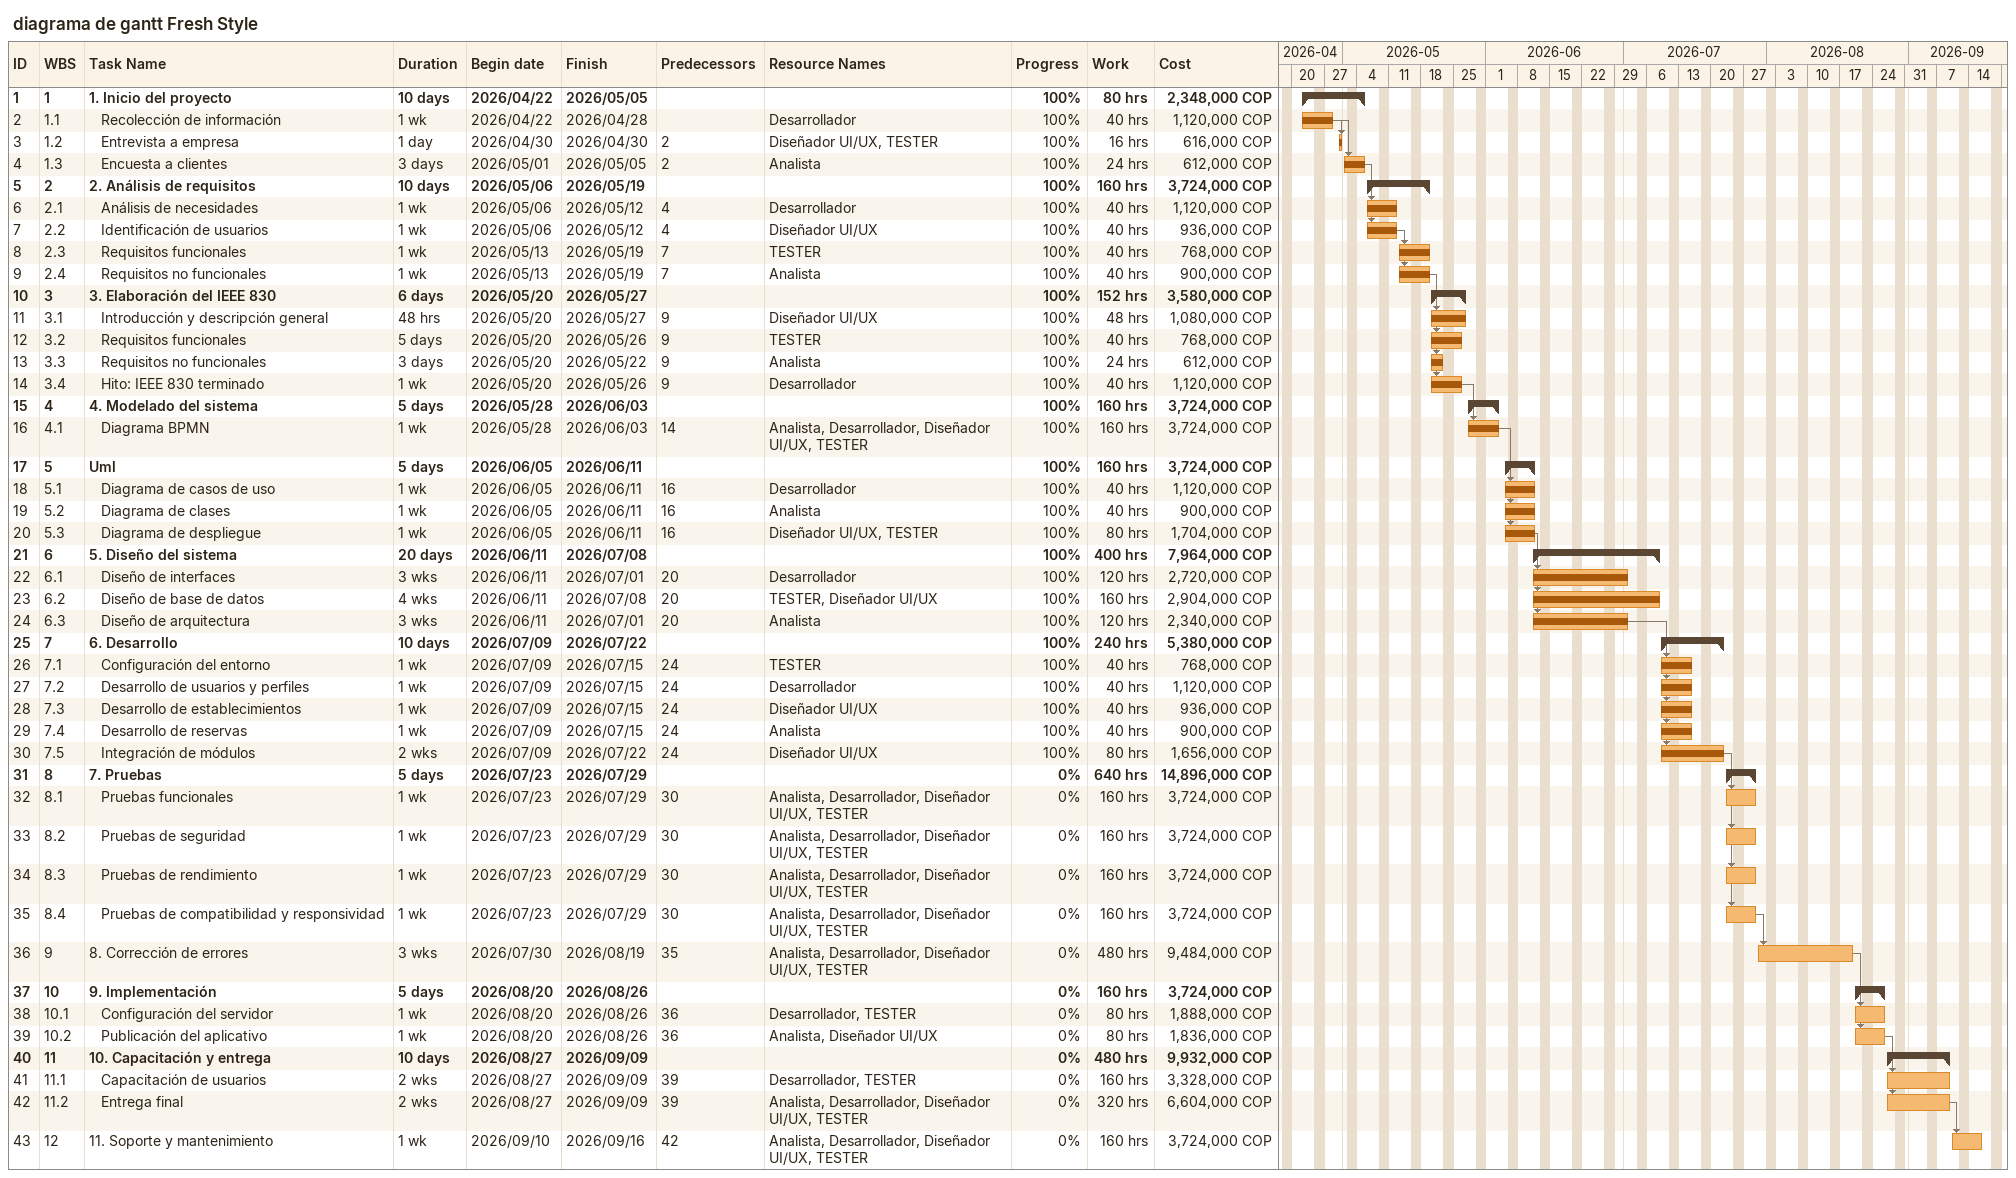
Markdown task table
diagrama de gantt Fresh Style

| ID | WBS | Task | Duration | Start | Finish | Predecessors | Resources | % complete | Work (h) | Cost (COP) |
|---|---|---|---|---|---|---|---|---|---|---|
| 1 | 1 | **1. Inicio del proyecto** | 10d | 2026-04-22 | 2026-05-05 |  |  | 100 | 80 | 2348000 |
| 2 | 1.1 | Recolección de información | 1w | 2026-04-22 | 2026-04-28 |  | Desarrollador | 100 | 40 | 1120000 |
| 3 | 1.2 | Entrevista a empresa | 1d | 2026-04-30 | 2026-04-30 | 2 | Diseñador UI/UX, TESTER | 100 | 16 | 616000 |
| 4 | 1.3 | Encuesta a clientes | 3d | 2026-05-01 | 2026-05-05 | 2 | Analista | 100 | 24 | 612000 |
| 5 | 2 | **2. Análisis de requisitos** | 10d | 2026-05-06 | 2026-05-19 |  |  | 100 | 160 | 3724000 |
| 6 | 2.1 | Análisis de necesidades | 1w | 2026-05-06 | 2026-05-12 | 4 | Desarrollador | 100 | 40 | 1120000 |
| 7 | 2.2 | Identificación de usuarios | 1w | 2026-05-06 | 2026-05-12 | 4 | Diseñador UI/UX | 100 | 40 | 936000 |
| 8 | 2.3 | Requisitos funcionales | 1w | 2026-05-13 | 2026-05-19 | 7 | TESTER | 100 | 40 | 768000 |
| 9 | 2.4 | Requisitos no funcionales | 1w | 2026-05-13 | 2026-05-19 | 7 | Analista | 100 | 40 | 900000 |
| 10 | 3 | **3. Elaboración del IEEE 830** | 6d | 2026-05-20 | 2026-05-27 |  |  | 100 | 152 | 3580000 |
| 11 | 3.1 | Introducción y descripción general | 48h | 2026-05-20 | 2026-05-27 | 9 | Diseñador UI/UX | 100 | 48 | 1080000 |
| 12 | 3.2 | Requisitos funcionales | 5d | 2026-05-20 | 2026-05-26 | 9 | TESTER | 100 | 40 | 768000 |
| 13 | 3.3 | Requisitos no funcionales | 3d | 2026-05-20 | 2026-05-22 | 9 | Analista | 100 | 24 | 612000 |
| 14 | 3.4 | Hito: IEEE 830 terminado | 1w | 2026-05-20 | 2026-05-26 | 9 | Desarrollador | 100 | 40 | 1120000 |
| 15 | 4 | **4. Modelado del sistema** | 5d | 2026-05-28 | 2026-06-03 |  |  | 100 | 160 | 3724000 |
| 16 | 4.1 | Diagrama BPMN | 1w | 2026-05-28 | 2026-06-03 | 14 | Analista, Desarrollador, Diseñador UI/UX, TESTER | 100 | 160 | 3724000 |
| 17 | 5 | **Uml** | 5d | 2026-06-05 | 2026-06-11 |  |  | 100 | 160 | 3724000 |
| 18 | 5.1 | Diagrama de casos de uso | 1w | 2026-06-05 | 2026-06-11 | 16 | Desarrollador | 100 | 40 | 1120000 |
| 19 | 5.2 | Diagrama de clases | 1w | 2026-06-05 | 2026-06-11 | 16 | Analista | 100 | 40 | 900000 |
| 20 | 5.3 | Diagrama de despliegue | 1w | 2026-06-05 | 2026-06-11 | 16 | Diseñador UI/UX, TESTER | 100 | 80 | 1704000 |
| 21 | 6 | **5. Diseño del sistema** | 20d | 2026-06-11 | 2026-07-08 |  |  | 100 | 400 | 7964000 |
| 22 | 6.1 | Diseño de interfaces | 3w | 2026-06-11 | 2026-07-01 | 20 | Desarrollador | 100 | 120 | 2720000 |
| 23 | 6.2 | Diseño de base de datos | 4w | 2026-06-11 | 2026-07-08 | 20 | TESTER, Diseñador UI/UX | 100 | 160 | 2904000 |
| 24 | 6.3 | Diseño de arquitectura | 3w | 2026-06-11 | 2026-07-01 | 20 | Analista | 100 | 120 | 2340000 |
| 25 | 7 | **6. Desarrollo** | 10d | 2026-07-09 | 2026-07-22 |  |  | 100 | 240 | 5380000 |
| 26 | 7.1 | Configuración del entorno | 1w | 2026-07-09 | 2026-07-15 | 24 | TESTER | 100 | 40 | 768000 |
| 27 | 7.2 | Desarrollo de usuarios y perfiles | 1w | 2026-07-09 | 2026-07-15 | 24 | Desarrollador | 100 | 40 | 1120000 |
| 28 | 7.3 | Desarrollo de establecimientos | 1w | 2026-07-09 | 2026-07-15 | 24 | Diseñador UI/UX | 100 | 40 | 936000 |
| 29 | 7.4 | Desarrollo de reservas | 1w | 2026-07-09 | 2026-07-15 | 24 | Analista | 100 | 40 | 900000 |
| 30 | 7.5 | Integración de módulos | 2w | 2026-07-09 | 2026-07-22 | 24 | Diseñador UI/UX | 100 | 80 | 1656000 |
| 31 | 8 | **7. Pruebas** | 5d | 2026-07-23 | 2026-07-29 |  |  | 0 | 640 | 14896000 |
| 32 | 8.1 | Pruebas funcionales | 1w | 2026-07-23 | 2026-07-29 | 30 | Analista, Desarrollador, Diseñador UI/UX, TESTER | 0 | 160 | 3724000 |
| 33 | 8.2 | Pruebas de seguridad | 1w | 2026-07-23 | 2026-07-29 | 30 | Analista, Desarrollador, Diseñador UI/UX, TESTER | 0 | 160 | 3724000 |
| 34 | 8.3 | Pruebas de rendimiento | 1w | 2026-07-23 | 2026-07-29 | 30 | Analista, Desarrollador, Diseñador UI/UX, TESTER | 0 | 160 | 3724000 |
| 35 | 8.4 | Pruebas de compatibilidad y responsividad | 1w | 2026-07-23 | 2026-07-29 | 30 | Analista, Desarrollador, Diseñador UI/UX, TESTER | 0 | 160 | 3724000 |
| 36 | 9 | 8. Corrección de errores | 3w | 2026-07-30 | 2026-08-19 | 35 | Analista, Desarrollador, Diseñador UI/UX, TESTER | 0 | 480 | 9484000 |
| 37 | 10 | **9. Implementación** | 5d | 2026-08-20 | 2026-08-26 |  |  | 0 | 160 | 3724000 |
| 38 | 10.1 | Configuración del servidor | 1w | 2026-08-20 | 2026-08-26 | 36 | Desarrollador, TESTER | 0 | 80 | 1888000 |
| 39 | 10.2 | Publicación del aplicativo | 1w | 2026-08-20 | 2026-08-26 | 36 | Analista, Diseñador UI/UX | 0 | 80 | 1836000 |
| 40 | 11 | **10. Capacitación y entrega** | 10d | 2026-08-27 | 2026-09-09 |  |  | 0 | 480 | 9932000 |
| 41 | 11.1 | Capacitación de usuarios | 2w | 2026-08-27 | 2026-09-09 | 39 | Desarrollador, TESTER | 0 | 160 | 3328000 |
| 42 | 11.2 | Entrega final | 2w | 2026-08-27 | 2026-09-09 | 39 | Analista, Desarrollador, Diseñador UI/UX, TESTER | 0 | 320 | 6604000 |
| 43 | 12 | 11. Soporte y mantenimiento | 1w | 2026-09-10 | 2026-09-16 | 42 | Analista, Desarrollador, Diseñador UI/UX, TESTER | 0 | 160 | 3724000 |
